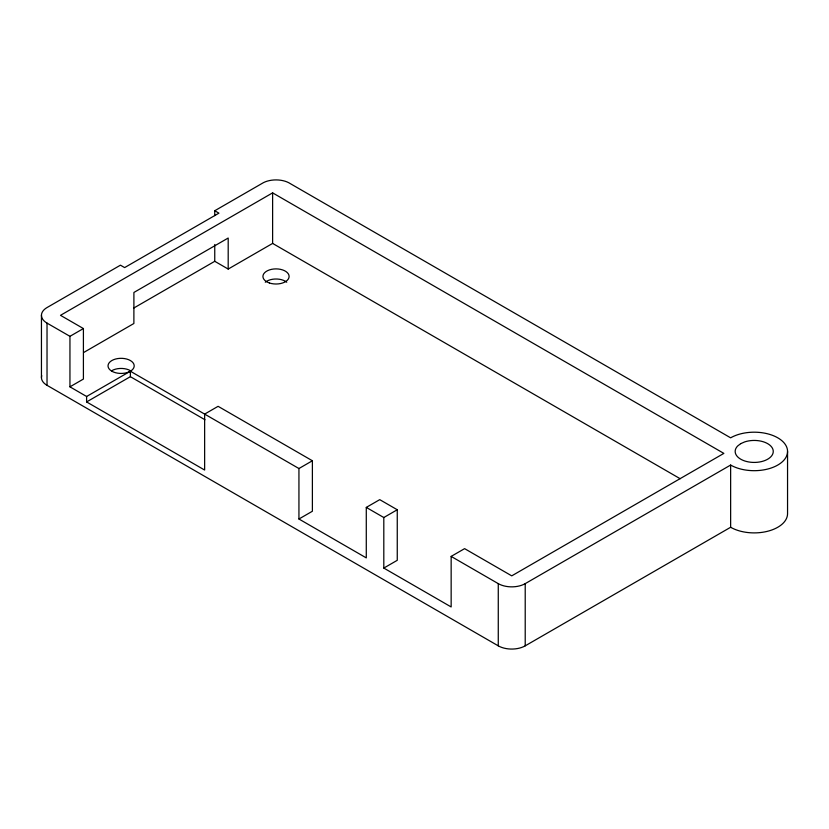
<?xml version="1.0" encoding="UTF-8"?>
<svg xmlns="http://www.w3.org/2000/svg" width="829" height="829" viewBox="0 0 829 829"><rect width="100%" height="100%" fill="white"/><g stroke="black" fill="none" stroke-linecap="round" stroke-linejoin="round"><path stroke-width="1.24" d="M312.388 460.758L298.937 468.53L298.937 519.006L312.388 511.244L312.388 460.758L218.1 406.324L204.639 414.096L204.639 470.043L86.599 401.93L86.61 396.49L69.947 386.832L69.947 336.325L83.408 328.553L83.408 379.06L69.947 386.832M86.599 401.93L130.371 376.677L130.371 371.226L298.937 468.53M680.194 478.727L272.617 243.415L228.193 269.062L214.752 261.301L214.752 244.482M228.193 269.062L228.193 238.027L133.904 292.461L133.883 323.497L83.853 352.398M214.752 215.623L214.752 210.742L263.518 182.608A19.046 10.995 0 0 1 290.399 183.686L730.639 437.826A33.336 19.243 0 0 1 777.789 437.826A33.336 19.243 0 0 1 777.789 465.048A33.336 19.243 0 0 1 730.639 465.048L525.213 583.637A19.046 10.995 0 0 1 498.27 583.637L451.152 556.404L464.603 548.643L511.742 575.854L723.862 453.39L272.617 192.867L60.496 315.331L83.408 328.553M133.77 308.046L214.752 261.301M86.61 396.49L130.371 371.226M298.937 519.006L366.283 557.896L366.283 507.41L379.744 499.649L397.257 509.752L397.257 560.311L383.806 568.072L383.806 517.524L397.257 509.752M41.74 375.63A19.046 10.995 0 0 0 47.025 385.319L498.27 645.843A19.046 10.995 0 0 0 525.213 645.843L730.639 527.265A33.336 19.243 0 0 0 766.97 531.43A33.336 19.243 0 0 0 787.55 513.648L787.55 451.432M214.752 210.742L218.929 213.157L124.63 267.591L120.454 265.176L47.025 307.559A19.046 10.995 0 0 0 47.025 323.113L47.025 385.319M47.025 323.113L69.947 336.325M366.283 507.41L383.806 517.524M130.371 376.677L204.981 419.754M383.806 568.072L451.152 606.952L451.152 556.404M730.639 465.048L730.639 527.265M525.213 583.637L525.213 645.843M498.27 583.637L498.27 645.843M272.617 192.867L272.617 243.415M41.45 315.331L41.45 377.547M111.853 370.646A13.098 7.565 0 0 1 130.371 370.646M265.29 282.223A13.098 7.565 0 0 1 286.751 282.223M740.732 443.65L737.717 445.94A19.046 10.995 0 0 0 750.898 462.261A19.046 10.995 0 0 0 772.97 449.525A19.046 10.995 0 0 0 744.691 441.909L740.732 443.65M269.466 283A13.098 7.565 0 0 0 289.114 276.451A13.098 7.565 0 0 0 269.466 269.902A13.098 7.565 0 0 0 269.466 283M111.853 371.226A13.098 7.565 0 0 0 133.759 367.838A13.098 7.565 0 0 0 117.728 358.574A13.098 7.565 0 0 0 111.853 371.226"/></g></svg>
